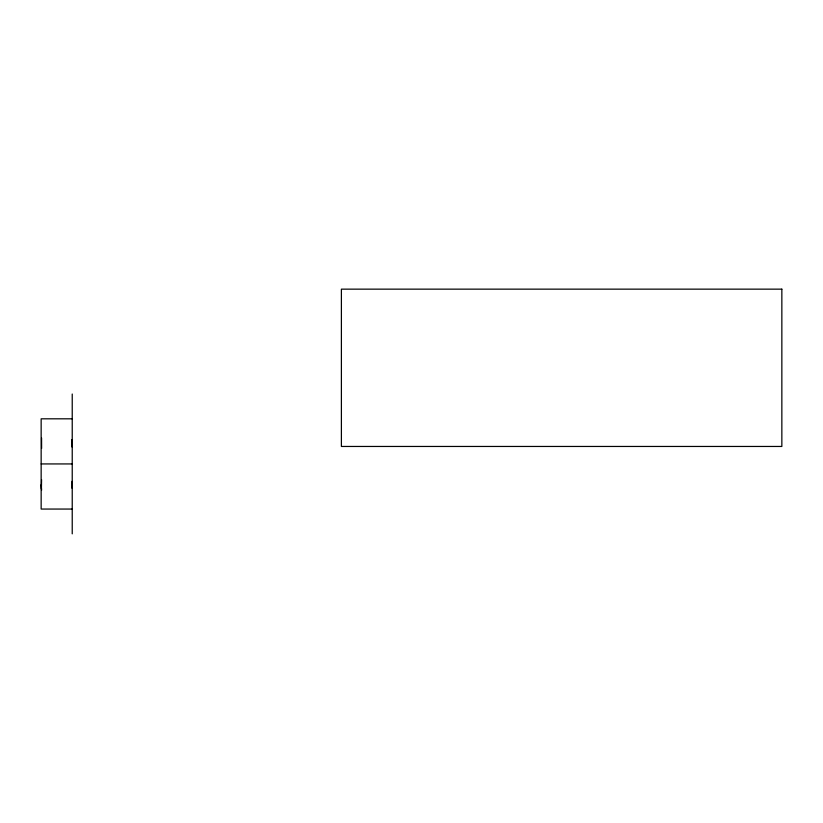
<?xml version="1.0" encoding="UTF-8"?>
<svg xmlns="http://www.w3.org/2000/svg" width="823" height="823" viewBox="0 0 823 823"><rect width="100%" height="100%" fill="white"/><g stroke="black" fill="none" stroke-linecap="round" stroke-linejoin="round"><path stroke-width="1.23" d="M41.417 488.893L41.572 479.614M72.033 446.683L72.033 439.575M72.218 443.813L72.043 439.749M72.208 444.153L72.002 446.899M72.033 488.296L72.043 481.373M41.572 437.99L41.603 448.473M72.229 418.814L41.15 418.814L41.15 509.056L72.229 509.056M41.15 463.935L72.229 463.935M41.613 490.127L41.15 484.747M72.229 394.022L72.229 533.849M781.85 289.151L341.391 289.151L341.391 446.457L781.85 446.457L781.85 289.151"/></g></svg>
